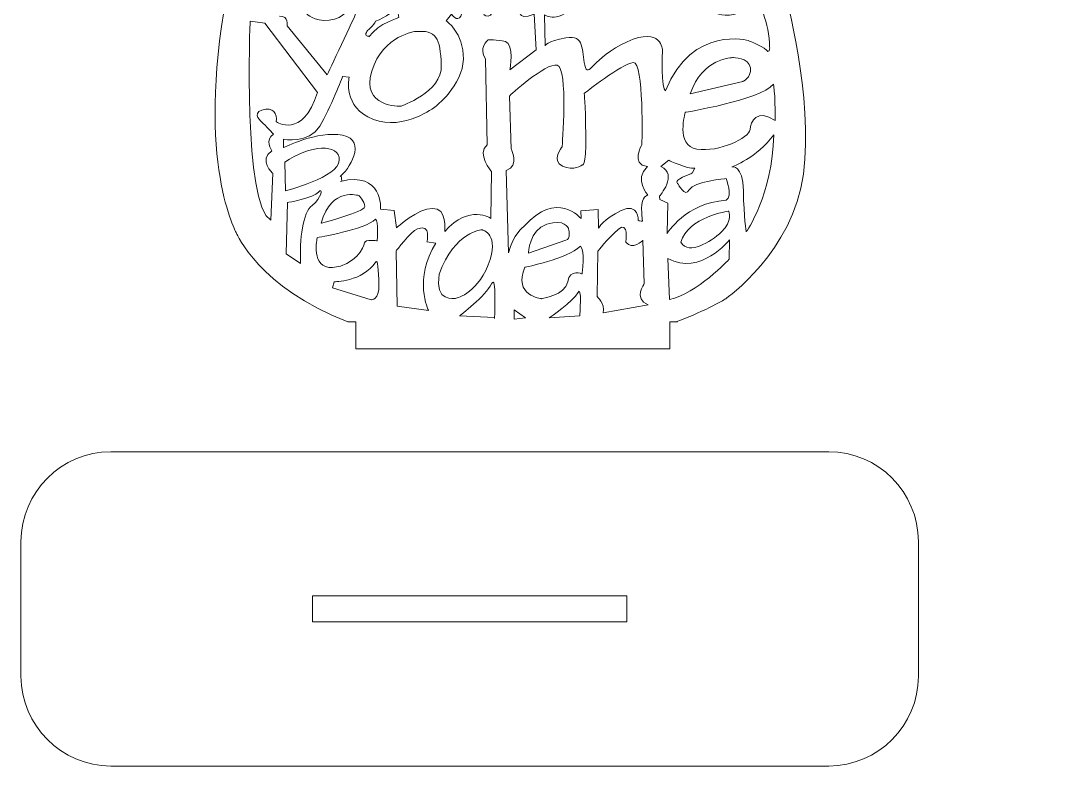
# Model space of a CAD drawing. Header units: centimetres. Extents: x -8.6 to 8, y -12.6 to 6.8.
# Drawn here: x -5.46 to 6.23, y -12.65 to -4.35 of the extents above; entities that cross this region are included whole.
import ezdxf

# ---------------------------------------------------------------- set-up
doc = ezdxf.new("R2010")
doc.units = ezdxf.units.CM
doc.header["$MEASUREMENT"] = 0
doc.layers.add('Capa 1', color=7, linetype='Continuous')

msp = doc.modelspace()

# ---------------------------------------------------------------- linework, layer by layer
at = {"layer": 'Capa 1', "color": 240, "lineweight": 20}
msp.add_lwpolyline([(-2.2118, -11.04008), (1.2882, -11.04008), (1.2882, -10.75008), (-2.2118, -10.75008), (-2.2118, -11.04008)], close=True, dxfattribs=at)
for points, knots in [([(1.83382, -7.69953), (2.19456, -7.56638), (2.39108, -7.44113), (2.39108, -7.44113), (2.39108, -7.44113), (2.39108, -7.44113), (3.14515, -6.91195), (3.25759, -6.05206), (3.25759, -6.05206), (3.37003, -5.19216), (3.05252, -4.04123), (3.05252, -4.04123), (3.05252, -4.04123), (3.05252, -4.04123), (5.9894, -3.3996), (6.22752, -2.64553)], [0, 0, 0, 0, 0.2, 0.2, 0.2, 0.2, 0.4, 0.4, 0.4, 0.4, 0.6, 0.6, 0.6, 0.6, 1, 1, 1, 1]), ([(-2.53539, -5.75814), (-2.53539, -5.75814), (-2.53804, -5.66553), (-2.53804, -5.66553), (-2.53804, -5.66553), (-2.53804, -5.66553), (-2.25228, -5.71846), (-2.13322, -5.51737), (-2.13322, -5.51737), (-2.01416, -5.31628), (-1.87658, -4.96702), (-1.87658, -4.96702), (-1.87658, -4.96702), (-1.87658, -4.96702), (-1.80514, -4.97231), (-1.80514, -4.97231), (-1.80514, -4.97231), (-1.80514, -4.97231), (-1.88186, -5.31363), (-1.53526, -5.44328), (-1.53526, -5.44328), (-1.18866, -5.57293), (-0.84999, -5.3057), (-0.84999, -5.3057), (-0.84999, -5.3057), (-0.84999, -5.3057), (-0.53514, -5.06492), (-0.5325, -4.77123), (-0.5325, -4.77123), (-0.52986, -4.47754), (-0.723, -4.34525), (-0.723, -4.34525), (-0.723, -4.34525), (-0.723, -4.34525), (-0.6648, -4.27117), (-0.6648, -4.27117), (-0.6648, -4.27117), (-0.6648, -4.27117), (-0.60129, -4.36641), (-0.55896, -4.29233), (-0.55896, -4.29233), (-0.51663, -4.21825), (-0.55632, -3.85048), (-0.55632, -3.85048), (-0.55632, -3.85048), (-0.55632, -3.85048), (-0.37506, -3.64542), (-0.30759, -3.67453), (-0.30759, -3.67453), (-0.24012, -3.70364), (-0.29569, -4.19576), (-0.29569, -4.19576), (-0.29569, -4.19576), (-0.29569, -4.19576), (-0.34198, -4.29631), (-0.25732, -4.29234), (-0.25732, -4.29234), (-0.17266, -4.28837), (-0.19647, -4.06744), (-0.19647, -4.06744), (-0.19647, -4.06744), (-0.19647, -4.06744), (-0.20441, -3.84916), (-0.20441, -3.84916), (-0.20441, -3.84916), (-0.20441, -3.84916), (-0.00332, -3.65733), (-0.00332, -3.65733), (-0.00332, -3.65733), (-0.00332, -3.65733), (0.08533, -3.62955), (0.08665, -3.69305), (0.08665, -3.69305), (0.08797, -3.75655), (0.09458, -4.19312), (0.09458, -4.19312), (0.09458, -4.19312), (0.09458, -4.19312), (0.04828, -4.3585), (0.25598, -4.27118)], [0, 0, 0, 0, 0.04761905, 0.04761905, 0.04761905, 0.04761905, 0.0952381, 0.0952381, 0.0952381, 0.0952381, 0.14285714, 0.14285714, 0.14285714, 0.14285714, 0.19047619, 0.19047619, 0.19047619, 0.19047619, 0.23809524, 0.23809524, 0.23809524, 0.23809524, 0.28571429, 0.28571429, 0.28571429, 0.28571429, 0.33333333, 0.33333333, 0.33333333, 0.33333333, 0.38095238, 0.38095238, 0.38095238, 0.38095238, 0.42857143, 0.42857143, 0.42857143, 0.42857143, 0.47619048, 0.47619048, 0.47619048, 0.47619048, 0.52380952, 0.52380952, 0.52380952, 0.52380952, 0.57142857, 0.57142857, 0.57142857, 0.57142857, 0.61904762, 0.61904762, 0.61904762, 0.61904762, 0.66666667, 0.66666667, 0.66666667, 0.66666667, 0.71428571, 0.71428571, 0.71428571, 0.71428571, 0.76190476, 0.76190476, 0.76190476, 0.76190476, 0.80952381, 0.80952381, 0.80952381, 0.80952381, 0.85714286, 0.85714286, 0.85714286, 0.85714286, 0.9047619, 0.9047619, 0.9047619, 0.9047619, 1, 1, 1, 1]), ([(-3.17334, -4.07598), (-3.51225, -5.92312), (-3.05933, -6.71356), (-3.05933, -6.71356), (-3.05933, -6.71356), (-3.05933, -6.71356), (-2.81453, -7.31374), (-1.81848, -7.69953)], [0, 0, 0, 0, 0.33333333, 0.33333333, 0.33333333, 0.33333333, 1, 1, 1, 1]), ([(2.18883, -4.26187), (2.18883, -4.26187), (2.19147, -4.20367), (2.22719, -4.21954), (2.22719, -4.21954), (2.26291, -4.23541), (2.26555, -4.27377), (2.38594, -4.28171), (2.38594, -4.28171), (2.50633, -4.28965), (2.63598, -4.22483), (2.66376, -4.17191), (2.66376, -4.17191), (2.69154, -4.11899), (2.74181, -4.08989), (2.74181, -4.08989), (2.74181, -4.08989), (2.74181, -4.08989), (2.88072, -4.37832), (2.88072, -4.64025)], [0, 0, 0, 0, 0.16666667, 0.16666667, 0.16666667, 0.16666667, 0.33333333, 0.33333333, 0.33333333, 0.33333333, 0.5, 0.5, 0.5, 0.5, 0.66666667, 0.66666667, 0.66666667, 0.66666667, 1, 1, 1, 1]), ([(-2.27812, -4.26789), (-2.27812, -4.26789), (-2.20008, -4.3552), (-2.02677, -4.33933), (-2.02677, -4.33933), (-1.85346, -4.32346), (-1.79525, -4.18852), (-1.79525, -4.18852), (-1.79525, -4.18852), (-1.79525, -4.18852), (-1.74365, -4.26922), (-1.73572, -4.27054), (-1.73572, -4.27054), (-1.72779, -4.27186), (-2.04925, -4.94656), (-2.04925, -4.94656), (-2.04925, -4.94656), (-2.04925, -4.94656), (-2.4964, -4.40152), (-2.4964, -4.40152), (-2.4964, -4.40152), (-2.4964, -4.40152), (-2.47259, -4.29172), (-2.58107, -4.29304)], [0, 0, 0, 0, 0.14285714, 0.14285714, 0.14285714, 0.14285714, 0.28571429, 0.28571429, 0.28571429, 0.28571429, 0.42857143, 0.42857143, 0.42857143, 0.42857143, 0.57142857, 0.57142857, 0.57142857, 0.57142857, 0.71428571, 0.71428571, 0.71428571, 0.71428571, 1, 1, 1, 1]), ([(-1.51111, -4.3514), (-1.40396, -4.31965), (-1.27166, -4.19927), (-1.27166, -4.19927), (-1.27166, -4.19927), (-1.27166, -4.19927), (-1.2518, -4.31039), (-1.2518, -4.31039), (-1.2518, -4.31039), (-1.2518, -4.31039), (-1.47142, -4.36861), (-1.58387, -4.52471)], [0, 0, 0, 0, 0.25, 0.25, 0.25, 0.25, 0.5, 0.5, 0.5, 0.5, 1, 1, 1, 1]), ([(1.72049, -5.12443), (1.67022, -5.12443), (1.6861, -4.67463), (1.6861, -4.67463), (1.6861, -4.67463), (1.6861, -4.67463), (1.68081, -4.40211), (1.29187, -4.57938), (1.29187, -4.57938), (0.90292, -4.75665), (0.86057, -5.00272), (0.8209, -4.84132), (0.8209, -4.84132), (0.78122, -4.67992), (0.8262, -4.49736), (0.60924, -4.5344), (0.60924, -4.5344), (0.39228, -4.57144), (0.37905, -4.62436), (0.37905, -4.62436), (0.37905, -4.62436), (0.37905, -4.62436), (0.37111, -4.27775), (0.37111, -4.27775), (0.37111, -4.27775), (0.37111, -4.27775), (0.54304, -4.40081), (0.73487, -4.12299)], [0, 0, 0, 0, 0.125, 0.125, 0.125, 0.125, 0.25, 0.25, 0.25, 0.25, 0.375, 0.375, 0.375, 0.375, 0.5, 0.5, 0.5, 0.5, 0.625, 0.625, 0.625, 0.625, 0.75, 0.75, 0.75, 0.75, 1, 1, 1, 1]), ([(-2.15702, -5.1443), (-2.15702, -5.1443), (-2.7444, -4.37172), (-2.7444, -4.37172), (-2.7444, -4.37172), (-2.7444, -4.37172), (-2.90845, -4.34793), (-2.90845, -4.34793), (-2.90845, -4.34793), (-2.90845, -4.34793), (-2.99046, -6.40107), (-2.67825, -6.56512)], [0, 0, 0, 0, 0.25, 0.25, 0.25, 0.25, 0.5, 0.5, 0.5, 0.5, 1, 1, 1, 1]), ([(-1.5782, -4.51705), (-1.65722, -4.52527), (-1.59842, -4.45195), (-1.59842, -4.45195), (-1.59842, -4.45195), (-1.59842, -4.45195), (-1.52831, -4.39505), (-1.51111, -4.3514)], [0, 0, 0, 0, 0.33333333, 0.33333333, 0.33333333, 0.33333333, 1, 1, 1, 1]), ([(-1.05903, -4.46408), (-1.05903, -4.46408), (-1.42681, -4.50111), (-1.5538, -4.90593), (-1.5538, -4.90593), (-1.68081, -5.31076), (-1.23101, -5.29753), (-1.23101, -5.29753), (-1.23101, -5.29753), (-1.23101, -5.29753), (-0.76534, -5.14142), (-0.77857, -4.83979), (-0.77857, -4.83979), (-0.7918, -4.53816), (-0.82822, -4.44397), (-1.07195, -4.46593)], [0, 0, 0, 0, 0.2, 0.2, 0.2, 0.2, 0.4, 0.4, 0.4, 0.4, 0.6, 0.6, 0.6, 0.6, 1, 1, 1, 1]), ([(0.27978, -4.6694), (0.27978, -4.6694), (-0.01401, -4.89003), (-0.01401, -4.89003), (-0.01401, -4.89003), (-0.01401, -4.89003), (0.03628, -4.60428), (-0.06163, -4.57782), (-0.06163, -4.57782), (-0.15953, -4.55136), (-0.26007, -4.5593), (-0.26007, -4.5593), (-0.26007, -4.5593), (-0.26007, -4.5593), (-0.36855, -4.65719), (-0.28653, -4.76832)], [0, 0, 0, 0, 0.2, 0.2, 0.2, 0.2, 0.4, 0.4, 0.4, 0.4, 0.6, 0.6, 0.6, 0.6, 1, 1, 1, 1]), ([(1.99591, -5.15793), (1.99591, -5.15793), (2.58065, -5.02035), (2.58065, -5.02035), (2.58065, -5.02035), (2.58065, -5.02035), (2.67854, -4.98861), (2.66531, -4.86954), (2.66531, -4.86954), (2.65208, -4.75047), (2.46952, -4.75576), (2.46952, -4.75576), (2.46952, -4.75576), (2.46952, -4.75576), (2.12821, -4.76106), (1.99591, -5.15793)], [0, 0, 0, 0, 0.2, 0.2, 0.2, 0.2, 0.4, 0.4, 0.4, 0.4, 0.6, 0.6, 0.6, 0.6, 1, 1, 1, 1]), ([(-0.0193, -5.18372), (-0.0193, -5.18372), (0.38539, -4.80801), (0.51239, -4.83976), (0.51239, -4.83976), (0.63938, -4.87151), (0.56795, -5.74994), (0.56795, -5.74994), (0.56795, -5.74994), (0.56795, -5.74994), (0.44359, -5.90604), (0.57059, -5.96425), (0.57059, -5.96425), (0.69759, -6.02246), (0.79284, -5.95103), (0.79284, -5.95103), (0.79284, -5.95103), (0.79284, -5.95103), (0.83782, -5.99071), (0.83253, -5.61765), (0.83253, -5.61765), (0.82724, -5.24459), (0.814, -5.15462), (0.814, -5.15462), (0.814, -5.15462), (0.814, -5.15462), (1.23468, -4.82124), (1.35905, -4.81066), (1.35905, -4.81066), (1.48341, -4.80008), (1.45695, -5.72613), (1.45695, -5.72613), (1.45695, -5.72613), (1.45695, -5.72613), (1.32466, -5.94574), (1.52045, -5.96955)], [0, 0, 0, 0, 0.1, 0.1, 0.1, 0.1, 0.2, 0.2, 0.2, 0.2, 0.3, 0.3, 0.3, 0.3, 0.4, 0.4, 0.4, 0.4, 0.5, 0.5, 0.5, 0.5, 0.6, 0.6, 0.6, 0.6, 0.7, 0.7, 0.7, 0.7, 0.8, 0.8, 0.8, 0.8, 1, 1, 1, 1]), ([(2.92195, -5.05208), (2.77113, -5.23068), (1.94166, -5.3643), (1.94166, -5.3643), (1.94166, -5.3643), (1.94166, -5.3643), (1.82659, -5.73473), (2.07, -5.77442), (2.07, -5.77442), (2.31341, -5.81411), (2.65738, -5.64741), (2.66267, -5.55746), (2.66267, -5.55746), (2.66796, -5.46751), (2.73939, -5.3193), (2.9418, -5.45558)], [0, 0, 0, 0, 0.2, 0.2, 0.2, 0.2, 0.4, 0.4, 0.4, 0.4, 0.6, 0.6, 0.6, 0.6, 1, 1, 1, 1]), ([(-0.0193, -5.18372), (-0.0193, -5.18372), (-0.00077, -5.77111), (-0.00077, -5.77111), (-0.00077, -5.77111), (-0.00077, -5.77111), (0.10243, -5.95897), (-0.05369, -6.01453)], [0, 0, 0, 0, 0.33333333, 0.33333333, 0.33333333, 0.33333333, 1, 1, 1, 1]), ([(-2.77615, -5.47504), (-2.77615, -5.47504), (-2.89786, -5.3798), (-2.77615, -5.34011), (-2.77615, -5.34011), (-2.65444, -5.30042), (-2.60151, -5.37979), (-2.61739, -5.46975)], [0, 0, 0, 0, 0.33333333, 0.33333333, 0.33333333, 0.33333333, 1, 1, 1, 1]), ([(-2.53539, -5.75814), (-2.53539, -5.75814), (-2.16072, -5.5654), (-1.87762, -5.62096), (-1.87762, -5.62096), (-1.59452, -5.67652), (-1.81677, -6.01783), (-1.90673, -6.07869)], [0, 0, 0, 0, 0.33333333, 0.33333333, 0.33333333, 0.33333333, 1, 1, 1, 1]), ([(-2.52321, -5.91994), (-2.52321, -5.91994), (-2.51527, -6.23744), (-2.51527, -6.23744), (-2.51527, -6.23744), (-2.51527, -6.23744), (-1.91997, -6.09193), (-1.91467, -5.89878), (-1.91467, -5.89878), (-1.90937, -5.70563), (-2.24275, -5.7268), (-2.52321, -5.91994)], [0, 0, 0, 0, 0.25, 0.25, 0.25, 0.25, 0.5, 0.5, 0.5, 0.5, 1, 1, 1, 1]), ([(2.92657, -5.61499), (2.91334, -6.28702), (2.61966, -6.69449), (2.61966, -6.69449), (2.61966, -6.69449), (2.61966, -6.69449), (2.5932, -6.53309), (2.58791, -6.23941), (2.58791, -6.23941), (2.58262, -5.94572), (2.4609, -5.97218), (2.4609, -5.97218), (2.4609, -5.97218), (2.4609, -5.97218), (2.73806, -5.87362), (2.92657, -5.61499)], [0, 0, 0, 0, 0.2, 0.2, 0.2, 0.2, 0.4, 0.4, 0.4, 0.4, 0.6, 0.6, 0.6, 0.6, 1, 1, 1, 1]), ([(-2.67825, -6.56512), (-2.67825, -6.56512), (-2.6555, -6.0443), (-2.6555, -6.0443), (-2.6555, -6.0443), (-2.6555, -6.0443), (-2.82011, -5.89795), (-2.66769, -5.79253)], [0, 0, 0, 0, 0.33333333, 0.33333333, 0.33333333, 0.33333333, 1, 1, 1, 1]), ([(1.66728, -5.96955), (1.66728, -5.96955), (1.75857, -5.89943), (1.75857, -5.89943), (1.75857, -5.89943), (1.75857, -5.89943), (1.96362, -5.99733), (2.04564, -5.98807)], [0, 0, 0, 0, 0.33333333, 0.33333333, 0.33333333, 0.33333333, 1, 1, 1, 1]), ([(-1.27702, -6.65019), (-1.27702, -6.65019), (-1.30346, -6.45969), (-1.30346, -6.45969), (-1.30346, -6.45969), (-1.30346, -6.45969), (-1.45428, -6.44381), (-1.45428, -6.44381), (-1.45428, -6.44381), (-1.45428, -6.44381), (-1.42784, -6.01518), (-1.90144, -6.13425)], [0, 0, 0, 0, 0.25, 0.25, 0.25, 0.25, 0.5, 0.5, 0.5, 0.5, 1, 1, 1, 1]), ([(2.04564, -5.98807), (2.04564, -5.98807), (2.01654, -6.04231), (2.01654, -6.04231), (2.01654, -6.04231), (2.01654, -6.04231), (2.01654, -6.04231), (1.9107, -6.08861), (1.9107, -6.08861), (1.80486, -6.13491), (1.86043, -6.1627), (1.86043, -6.1627), (1.86043, -6.1627), (1.86043, -6.1627), (1.9398, -6.3201), (1.98477, -6.22751), (1.98477, -6.22751), (2.02974, -6.13491), (2.39487, -6.10316), (2.39487, -6.10316), (2.39487, -6.10316), (2.39487, -6.10316), (2.47557, -6.29895), (2.39487, -6.34393)], [0, 0, 0, 0, 0.14285714, 0.14285714, 0.14285714, 0.14285714, 0.28571429, 0.28571429, 0.28571429, 0.28571429, 0.42857143, 0.42857143, 0.42857143, 0.42857143, 0.57142857, 0.57142857, 0.57142857, 0.57142857, 0.71428571, 0.71428571, 0.71428571, 0.71428571, 1, 1, 1, 1]), ([(-2.34594, -7.04707), (-2.34594, -7.04707), (-2.50734, -6.94124), (-2.50734, -6.94124), (-2.50734, -6.94124), (-2.50734, -6.94124), (-2.49146, -6.36972), (-2.49146, -6.36972), (-2.49146, -6.36972), (-2.49146, -6.36972), (-2.19777, -6.31682), (-2.1475, -6.25332), (-2.1475, -6.25332), (-2.09723, -6.18982), (-2.10781, -6.32475), (-2.21629, -6.40148), (-2.21629, -6.40148), (-2.32477, -6.47821), (-2.35652, -6.77983), (-2.34594, -7.04707)], [0, 0, 0, 0, 0.16666667, 0.16666667, 0.16666667, 0.16666667, 0.33333333, 0.33333333, 0.33333333, 0.33333333, 0.5, 0.5, 0.5, 0.5, 0.66666667, 0.66666667, 0.66666667, 0.66666667, 1, 1, 1, 1]), ([(-2.1184, -6.59992), (-2.1184, -6.59992), (-1.63156, -6.47556), (-1.63156, -6.41471), (-1.63156, -6.41471), (-1.63156, -6.35385), (-1.69506, -6.29301), (-1.69506, -6.29301), (-1.69506, -6.29301), (-1.69506, -6.29301), (-1.99933, -6.18453), (-2.1184, -6.59992)], [0, 0, 0, 0, 0.25, 0.25, 0.25, 0.25, 0.5, 0.5, 0.5, 0.5, 1, 1, 1, 1]), ([(1.5244, -6.28837), (1.5244, -6.28837), (1.44897, -6.29895), (1.45295, -6.4352), (1.45295, -6.4352), (1.45692, -6.57147), (1.46882, -6.57809), (1.45957, -6.57809), (1.45957, -6.57809), (1.45031, -6.57809), (1.41591, -6.57147), (1.41591, -6.57147), (1.41591, -6.57147), (1.41591, -6.57147), (1.42385, -6.36375), (1.22541, -6.45902), (1.22541, -6.45902), (1.02697, -6.55428), (0.97405, -6.65614), (0.97405, -6.65614), (0.97405, -6.65614), (0.97405, -6.65614), (0.9714, -6.44844), (0.9714, -6.44844), (0.9714, -6.44844), (0.9714, -6.44844), (0.77694, -6.46167), (0.77694, -6.46167), (0.77694, -6.46167), (0.77694, -6.46167), (0.77959, -6.54766), (0.77959, -6.54766), (0.77959, -6.54766), (0.77959, -6.54766), (0.50575, -6.22222), (0.14327, -6.63497)], [0, 0, 0, 0, 0.1, 0.1, 0.1, 0.1, 0.2, 0.2, 0.2, 0.2, 0.3, 0.3, 0.3, 0.3, 0.4, 0.4, 0.4, 0.4, 0.5, 0.5, 0.5, 0.5, 0.6, 0.6, 0.6, 0.6, 0.7, 0.7, 0.7, 0.7, 0.8, 0.8, 0.8, 0.8, 1, 1, 1, 1]), ([(1.65141, -6.30159), (1.65141, -6.30159), (1.65668, -6.33731), (1.65668, -6.33731), (1.65668, -6.33731), (1.65668, -6.33731), (1.74664, -6.37568), (1.74664, -6.37568), (1.74664, -6.37568), (1.74664, -6.37568), (1.74004, -6.7095), (1.74004, -6.7095)], [0, 0, 0, 0, 0.25, 0.25, 0.25, 0.25, 0.5, 0.5, 0.5, 0.5, 1, 1, 1, 1]), ([(1.88942, -6.81223), (1.96879, -6.53178), (2.42389, -6.46431), (2.42389, -6.46431), (2.42389, -6.46431), (2.42389, -6.46431), (2.47415, -6.57676), (2.34583, -6.69449), (2.34583, -6.69449), (2.21751, -6.81223), (1.98467, -6.95908), (1.88942, -6.81223)], [0, 0, 0, 0, 0.25, 0.25, 0.25, 0.25, 0.5, 0.5, 0.5, 0.5, 1, 1, 1, 1]), ([(-1.5125, -6.55494), (-1.62098, -6.66871), (-2.16073, -6.76132), (-2.16073, -6.76132), (-2.16073, -6.76132), (-2.16073, -6.76132), (-2.23746, -7.11057), (-1.98875, -7.09205), (-1.98875, -7.09205), (-1.74004, -7.07353), (-1.63951, -6.8645), (-1.63421, -6.81953), (-1.63421, -6.81953), (-1.62891, -6.77454), (-1.49398, -6.79571), (-1.49398, -6.79571), (-1.49398, -6.79571), (-1.49398, -6.79571), (-1.47015, -6.56817), (-1.5125, -6.55494)], [0, 0, 0, 0, 0.16666667, 0.16666667, 0.16666667, 0.16666667, 0.33333333, 0.33333333, 0.33333333, 0.33333333, 0.5, 0.5, 0.5, 0.5, 0.66666667, 0.66666667, 0.66666667, 0.66666667, 1, 1, 1, 1]), ([(-1.04223, -6.66208), (-1.12426, -6.69384), (-1.283, -6.9108), (-1.283, -6.9108), (-1.283, -6.9108), (-1.283, -6.9108), (-1.26976, -7.52199), (-1.26976, -7.52199), (-1.26976, -7.52199), (-1.26976, -7.52199), (-0.92051, -7.57226), (-0.92051, -7.57226), (-0.92051, -7.57226), (-0.92051, -7.57226), (-1.09249, -7.21507), (-0.83849, -6.82084)], [0, 0, 0, 0, 0.2, 0.2, 0.2, 0.2, 0.4, 0.4, 0.4, 0.4, 0.6, 0.6, 0.6, 0.6, 1, 1, 1, 1]), ([(-0.83849, -6.82084), (-0.83849, -6.82084), (-0.93904, -6.80762), (-0.93904, -6.80762), (-0.93904, -6.80762), (-0.93904, -6.80762), (-0.88613, -6.60123), (-1.04223, -6.66208)], [0, 0, 0, 0, 0.33333333, 0.33333333, 0.33333333, 0.33333333, 1, 1, 1, 1]), ([(0.60893, -6.78843), (0.67244, -6.78314), (0.63804, -6.65614), (0.63804, -6.65614), (0.63804, -6.65614), (0.63804, -6.65614), (0.59306, -6.54766), (0.39727, -6.61116), (0.39727, -6.61116), (0.20148, -6.67466), (0.19354, -6.93395), (0.19354, -6.93395), (0.19354, -6.93395), (0.19354, -6.93395), (0.60893, -6.78843), (0.60893, -6.78843)], [0, 0, 0, 0, 0.2, 0.2, 0.2, 0.2, 0.4, 0.4, 0.4, 0.4, 0.6, 0.6, 0.6, 0.6, 1, 1, 1, 1]), ([(1.27824, -6.81223), (1.27824, -6.81223), (1.31396, -6.56352), (1.19224, -6.66936), (1.19224, -6.66936), (1.07054, -6.7752), (0.96734, -6.91014), (0.96734, -6.91014), (0.96734, -6.91014), (0.96734, -6.91014), (0.95675, -7.41681), (0.95675, -7.41681)], [0, 0, 0, 0, 0.25, 0.25, 0.25, 0.25, 0.5, 0.5, 0.5, 0.5, 1, 1, 1, 1]), ([(-0.80147, -7.16744), (-0.62949, -6.6859), (-0.32257, -6.67266), (-0.32257, -6.67266), (-0.32257, -6.67266), (-0.32257, -6.67266), (-0.1162, -6.72294), (-0.25643, -7.06425), (-0.25643, -7.06425), (-0.39666, -7.40556), (-0.6242, -7.43731), (-0.6242, -7.43731), (-0.6242, -7.43731), (-0.6242, -7.43731), (-0.85968, -7.48494), (-0.80147, -7.16744)], [0, 0, 0, 0, 0.2, 0.2, 0.2, 0.2, 0.4, 0.4, 0.4, 0.4, 0.6, 0.6, 0.6, 0.6, 1, 1, 1, 1]), ([(0.77296, -6.85723), (0.82456, -6.8956), (0.79148, -7.16415), (0.79148, -7.16415), (0.79148, -7.16415), (0.79148, -7.16415), (0.65653, -7.10329), (0.63008, -7.25278), (0.63008, -7.25278), (0.60362, -7.40227), (0.33904, -7.44064), (0.33904, -7.44064), (0.33904, -7.44064), (0.33904, -7.44064), (0.01625, -7.40491), (0.15383, -7.09006)], [0, 0, 0, 0, 0.2, 0.2, 0.2, 0.2, 0.4, 0.4, 0.4, 0.4, 0.6, 0.6, 0.6, 0.6, 1, 1, 1, 1]), ([(1.52829, -7.51074), (1.35234, -7.43401), (1.48332, -7.27528), (1.48332, -7.27528), (1.48332, -7.27528), (1.48332, -7.27528), (1.46878, -6.78977), (1.46878, -6.78977), (1.46878, -6.78977), (1.46878, -6.78977), (1.34705, -6.90617), (1.27824, -6.81223)], [0, 0, 0, 0, 0.25, 0.25, 0.25, 0.25, 0.5, 0.5, 0.5, 0.5, 1, 1, 1, 1]), ([(1.74654, -6.99348), (2.11166, -7.18927), (2.43315, -6.78578), (2.43315, -6.78578), (2.43315, -6.78578), (2.43315, -6.78578), (2.42918, -7.00142), (2.42918, -7.00142), (2.42918, -7.00142), (2.42918, -7.00142), (2.06537, -7.38903), (1.76374, -7.44989)], [0, 0, 0, 0, 0.25, 0.25, 0.25, 0.25, 0.5, 0.5, 0.5, 0.5, 1, 1, 1, 1]), ([(-1.50789, -7.02986), (-1.6587, -7.25476), (-1.97092, -7.25211), (-1.97092, -7.25211), (-1.97092, -7.25211), (-1.97092, -7.25211), (-1.99208, -7.3209), (-1.99208, -7.3209), (-1.99208, -7.3209), (-1.99208, -7.3209), (-1.55816, -7.4532), (-1.55816, -7.4532), (-1.55816, -7.4532), (-1.55816, -7.4532), (-1.46821, -7.45585), (-1.4735, -7.28651), (-1.4735, -7.28651), (-1.47879, -7.11717), (-1.48673, -6.99811), (-1.50789, -7.02986)], [0, 0, 0, 0, 0.16666667, 0.16666667, 0.16666667, 0.16666667, 0.33333333, 0.33333333, 0.33333333, 0.33333333, 0.5, 0.5, 0.5, 0.5, 0.66666667, 0.66666667, 0.66666667, 0.66666667, 1, 1, 1, 1]), ([(-0.57658, -7.6331), (-0.57658, -7.6331), (-0.2776, -7.40292), (-0.21939, -7.27591), (-0.21939, -7.27591), (-0.16118, -7.1489), (-0.18499, -7.66219), (-0.18499, -7.66219)], [0, 0, 0, 0, 0.33333333, 0.33333333, 0.33333333, 0.33333333, 1, 1, 1, 1]), ([(0.42356, -7.65426), (0.42356, -7.65426), (0.69609, -7.46905), (0.74371, -7.3738), (0.74371, -7.3738), (0.79133, -7.27855), (0.76488, -7.63044), (0.76488, -7.63044)], [0, 0, 0, 0, 0.33333333, 0.33333333, 0.33333333, 0.33333333, 1, 1, 1, 1]), ([(0.03197, -7.66749), (0.03197, -7.66749), (0.03197, -7.5643), (0.03197, -7.5643), (0.03197, -7.5643), (0.03197, -7.5643), (0.16162, -7.65426), (0.16162, -7.65426), (0.16162, -7.65426), (0.16162, -7.65426), (0.03197, -7.66749), (0.03197, -7.66749)], [0, 0, 0, 0, 0.25, 0.25, 0.25, 0.25, 0.5, 0.5, 0.5, 0.5, 1, 1, 1, 1]), ([(1.76846, -7.69953), (1.76846, -7.69953), (1.76846, -7.99953), (1.76846, -7.99953), (1.76846, -7.99953), (1.76846, -7.99953), (-1.73154, -7.99953), (-1.73154, -7.99953), (-1.73154, -7.99953), (-1.73154, -7.99953), (-1.73154, -7.69953), (-1.73154, -7.69953)], [0, 0, 0, 0, 0.25, 0.25, 0.25, 0.25, 0.5, 0.5, 0.5, 0.5, 1, 1, 1, 1]), ([(-4.46181, -9.14508), (-4.46181, -9.14508), (3.53821, -9.14508), (3.53821, -9.14508), (3.53821, -9.14508), (4.08821, -9.14508), (4.5382, -9.59507), (4.5382, -10.14507), (4.5382, -10.14507), (4.5382, -10.14507), (4.5382, -11.64509), (4.5382, -11.64509), (4.5382, -11.64509), (4.5382, -12.19509), (4.08821, -12.64508), (3.53821, -12.64508), (3.53821, -12.64508), (3.53821, -12.64508), (-4.46181, -12.64508), (-4.46181, -12.64508), (-4.46181, -12.64508), (-5.01181, -12.64508), (-5.4618, -12.19509), (-5.4618, -11.64509), (-5.4618, -11.64509), (-5.4618, -11.64509), (-5.4618, -10.14507), (-5.4618, -10.14507), (-5.4618, -10.14507), (-5.4618, -9.59507), (-5.01181, -9.14508), (-4.46181, -9.14508)], [0, 0, 0, 0, 0.11111111, 0.11111111, 0.11111111, 0.11111111, 0.22222222, 0.22222222, 0.22222222, 0.22222222, 0.33333333, 0.33333333, 0.33333333, 0.33333333, 0.44444444, 0.44444444, 0.44444444, 0.44444444, 0.55555556, 0.55555556, 0.55555556, 0.55555556, 0.66666667, 0.66666667, 0.66666667, 0.66666667, 0.77777778, 0.77777778, 0.77777778, 0.77777778, 1, 1, 1, 1])]:
    msp.add_open_spline(points, degree=3, knots=knots, dxfattribs=at)
for points in [[(0.27978, -4.6694), (0.27978, -4.6694), (0.25598, -4.27118), (0.25598, -4.27118)], [(2.64921, -4.56749), (2.64921, -4.56749), (2.02211, -4.3836), (1.72049, -5.12443)], [(2.64921, -4.56749), (2.64921, -4.56749), (2.84236, -4.64687), (2.86088, -4.68788)], [(2.88072, -4.64025), (2.88072, -4.64025), (2.88734, -4.68259), (2.86088, -4.68788)], [(-0.26801, -5.72613), (-0.26801, -5.72613), (-0.28653, -4.76832), (-0.28653, -4.76832)], [(2.9418, -5.45558), (2.94444, -5.43839), (2.93914, -5.08118), (2.92195, -5.05208)], [(-2.61739, -5.46975), (-2.61739, -5.46975), (-2.32371, -5.66818), (-2.15702, -5.1443)], [(-2.6465, -5.60998), (-2.6465, -5.60998), (-2.74471, -5.50645), (-2.77615, -5.47504)], [(-2.66769, -5.79253), (-2.66769, -5.79253), (-2.74967, -5.66555), (-2.6465, -5.60998)], [(-0.21774, -6.02511), (-0.21774, -6.02511), (-0.38972, -5.82668), (-0.26801, -5.72613)], [(-1.88505, -6.1303), (-1.88505, -6.1303), (-1.89285, -6.06798), (-1.89285, -6.06798)], [(-0.2257, -6.54633), (-0.2257, -6.54633), (-0.21774, -6.02511), (-0.21774, -6.02511)], [(-0.02872, -6.92866), (-0.02872, -6.92866), (-0.05369, -6.01453), (-0.05369, -6.01453)], [(1.5244, -6.28837), (1.5244, -6.28837), (1.36039, -6.10978), (1.52045, -5.96955)], [(1.65141, -6.30159), (1.65141, -6.30159), (1.86572, -6.05157), (1.66728, -5.96955)], [(-0.7406, -6.6912), (-0.7406, -6.6912), (-0.7115, -6.42397), (-0.87554, -6.43455)], [(-0.2257, -6.54633), (-0.2257, -6.54633), (-0.46279, -6.38164), (-0.7406, -6.6912)], [(1.73606, -6.71567), (1.73606, -6.71567), (1.94508, -6.37303), (2.39487, -6.34393)], [(-1.27702, -6.65019), (-1.27702, -6.65019), (-1.03429, -6.4319), (-0.87554, -6.43455)], [(0.14327, -6.63497), (0.14327, -6.63497), (0.01627, -6.72492), (-0.02872, -6.92866)], [(0.15383, -7.09006), (0.15383, -7.09006), (0.62215, -6.99614), (0.77296, -6.85723)], [(1.74654, -6.99348), (1.74654, -6.99348), (1.76374, -7.44989), (1.76374, -7.44989)], [(0.95675, -7.41681), (0.95675, -7.41681), (1.05063, -7.49021), (1.02417, -7.59869)], [(1.52829, -7.51074), (1.52829, -7.51074), (1.02417, -7.59869), (1.02417, -7.59869)], [(-1.81848, -7.69953), (-1.81848, -7.69953), (-1.73154, -7.69953), (-1.73154, -7.69953)], [(-0.57658, -7.6331), (-0.57658, -7.6331), (-0.18443, -7.64915), (-0.18443, -7.64915)], [(0.42356, -7.65426), (0.42356, -7.65426), (0.76488, -7.63044), (0.76488, -7.63044)], [(1.76846, -7.69953), (1.76846, -7.69953), (1.85541, -7.69953), (1.85541, -7.69953)]]:
    msp.add_open_spline(points, degree=3, dxfattribs=at)

doc.saveas('drawing.dxf')
